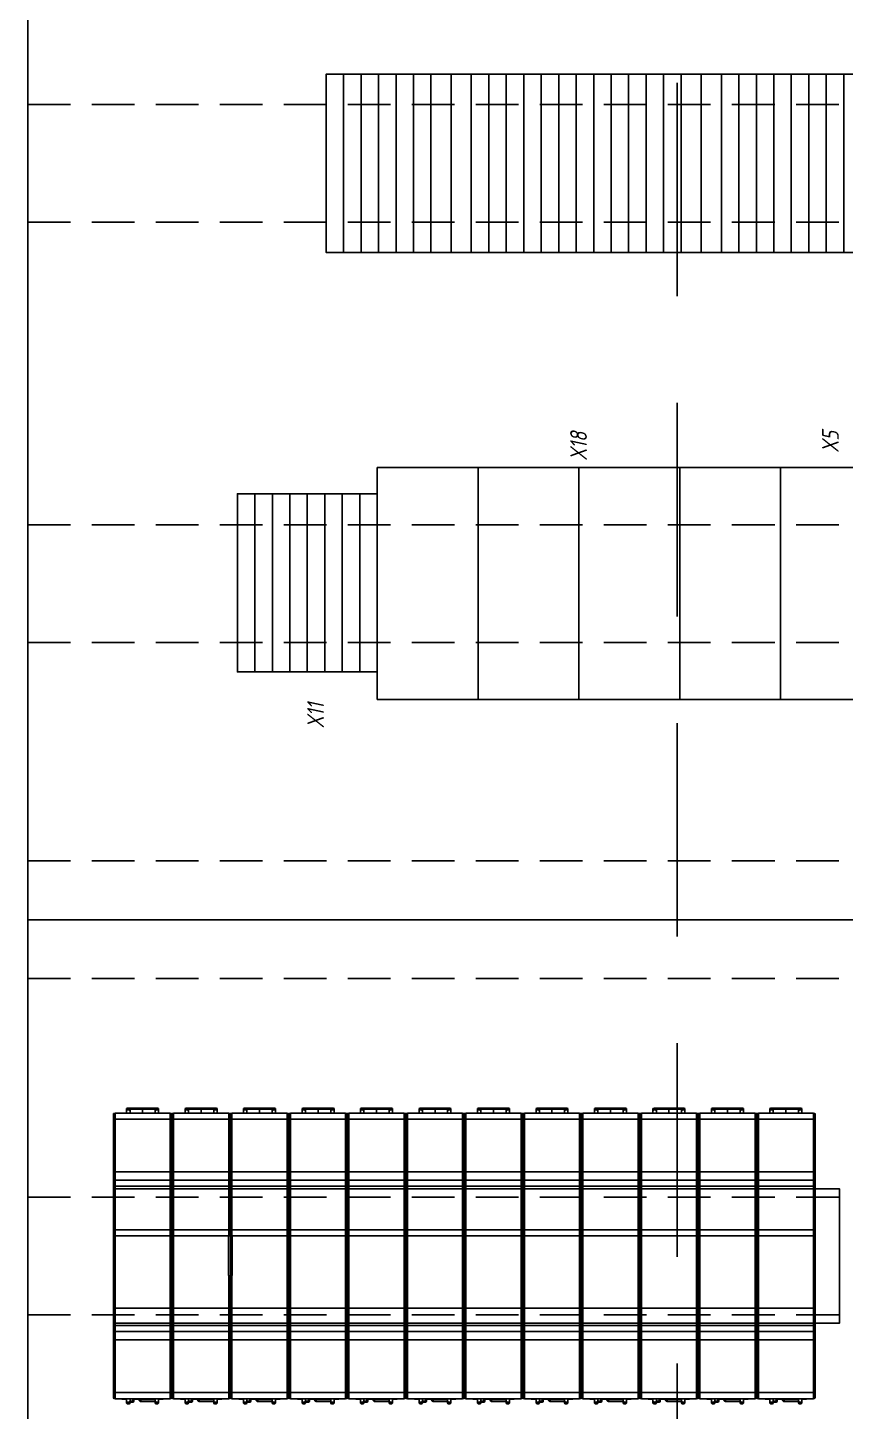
# Model space of a CAD drawing. Header units: millimetres. Extents: x -2573 to 1068, y -1220 to 2800.
# Drawn here: x 106.2 to 349.5, y 2143.8 to 2555.4 of the extents above; entities that cross this region are included whole.
import ezdxf

# ---------------------------------------------------------------- set-up
doc = ezdxf.new("R2010")
doc.units = ezdxf.units.MM
doc.linetypes.add('DASHED', pattern=[19.05, 12.7, -6.35])
doc.layers.add('noprint', color=2, linetype='Continuous', true_color=0xffff00, plot=False)
doc.styles.add('textstyle122', font='', dxfattribs={"width": 0.8})
doc.styles.add('textstyle130', font='', dxfattribs={"width": 0.8})
doc.styles.add('textstyle135', font='', dxfattribs={"width": 0.8})
doc.styles.get('textstyle122').set_extended_font_data('ISOCPEUR', italic=True)
doc.styles.get('textstyle130').set_extended_font_data('ISOCPEUR', italic=True)
doc.styles.get('textstyle135').set_extended_font_data('ISOCPEUR', italic=True)

# ---------------------------------------------------------------- blocks, each defined once
blk = doc.blocks.new('реле')
at = {"color": 7, "linetype": 'Continuous'}
for p, q in [((-8.7, 1.56), (-8.7, -34.03)), ((-8.5, 1.76), (-8.21, 1.76)), ((-8.21, -34.9), (-8.21, 1.86)), ((8.21, 1.86), (-8.21, 1.86)), ((-4.45, 3.36), (-4.75, 3.19)), ((-4.75, 1.86), (-4.75, 3.19)), ((-4.45, 2.86), (-4.75, 2.62)), ((-4.45, 2.86), (-4.45, 3.36)), ((4.45, 3.36), (-4.45, 3.36)), ((-4.45, 2.86), (-4.05, 2.86)), ((-3.75, 1.86), (-3.75, 3.06)), ((0, 1.86), (0, 3.36)), ((3.75, 1.86), (3.75, 3.36)), ((4.05, 2.86), (4.75, 2.86)), ((4.75, 3.19), (4.45, 3.36)), ((4.75, 1.86), (4.75, 3.19)), ((8.21, -34.9), (8.21, 1.86)), ((8.5, 1.76), (8.21, 1.76)), ((8.7, -82.84), (8.7, 1.56)), ((-8.5, -15.64), (-8.21, -15.64)), ((8.21, -15.64), (-8.21, -15.64)), ((8.5, -15.64), (8.21, -15.64)), ((-8.5, -18.24), (-8.21, -18.24)), ((8.21, -18.14), (-8.21, -18.14)), ((8.5, -18.24), (8.21, -18.24)), ((-8.7, -47.25), (-8.7, -34.03)), ((-8.2, -46.37), (-8.2, -34.91)), ((8.2, -34.91), (8.2, -46.37)), ((-8.7, -47.25), (-8.7, -82.84)), ((-8.21, -83.14), (-8.21, -46.38)), ((8.21, -83.14), (8.21, -46.38)), ((-8.5, -56.04), (-8.21, -56.04)), ((8.21, -56.14), (-8.21, -56.14)), ((8.5, -56.04), (8.21, -56.04)), ((-8.5, -63.04), (-8.21, -63.04)), ((-8.5, -65.64), (-8.21, -65.64)), ((8.21, -63.14), (-8.21, -63.14)), ((8.21, -65.64), (-8.21, -65.64)), ((8.5, -63.04), (8.21, -63.04)), ((8.5, -65.64), (8.21, -65.64)), ((-8.5, -83.04), (-8.21, -83.04)), ((8.21, -83.14), (-8.21, -83.14)), ((-6.15, -83.24), (-6.15, -83.14)), ((-6.15, -83.24), (-4.75, -83.24)), ((-4.75, -84.47), (-4.75, -83.14)), ((-4.45, -84.14), (-4.75, -83.89)), ((-4.45, -84.64), (-4.75, -84.47)), ((-4.05, -84.14), (-4.45, -84.14)), ((-4.45, -84.64), (-4.45, -84.14)), ((-4.05, -84.64), (-4.45, -84.64)), ((-3.75, -84.34), (-3.75, -83.14)), ((-2.88, -84.12), (-3.75, -84.13)), ((-2.58, -83.14), (-2.58, -83.82)), ((-1.04, -83.24), (-2.58, -83.24)), ((-1.04, -83.14), (-1.04, -83.45)), ((-0.37, -83.95), (3.75, -84.02)), ((3.75, -83.14), (3.75, -84.34)), ((4.45, -84.14), (4.05, -84.14)), ((4.45, -84.64), (4.05, -84.64)), ((4.45, -84.14), (4.75, -83.89)), ((4.45, -84.64), (4.45, -84.14)), ((4.45, -84.64), (4.75, -84.47)), ((4.75, -84.47), (4.75, -83.14)), ((6.15, -83.24), (4.75, -83.24)), ((6.15, -83.24), (6.15, -83.14)), ((8.5, -83.04), (8.21, -83.04))]:
    blk.add_line(p, q, dxfattribs=at)
at = {"color": 9, "linetype": 'Continuous', "true_color": 0xc0c0c0}
for p, q in [((-8.5, 1.76), (-8.5, -34.18)), ((8.21, 0), (-8.21, 0)), ((-4.05, 2.86), (-4.05, 3.36)), ((3.75, 3.06), (-3.75, 3.06)), ((4.05, 3.36), (4.05, 2.86)), ((8.5, -34.18), (8.5, 1.76)), ((-8.5, -0.01), (-8.21, -0.01)), ((8.5, -0.01), (8.21, -0.01)), ((-8.5, -19.94), (-8.21, -19.94)), ((8.21, -19.93), (-8.21, -19.93)), ((8.5, -19.94), (8.21, -19.94)), ((-8.5, -32.91), (-8.21, -32.91)), ((8.21, -32.9), (-8.21, -32.9)), ((8.5, -32.91), (8.21, -32.91)), ((-8.25, -34.76), (-8.21, -34.76)), ((8.21, -34.67), (-8.21, -34.67)), ((8.25, -34.76), (8.21, -34.76)), ((-8.5, -41.6), (-8.5, -39.68)), ((-8.5, -47.09), (-8.5, -83.04)), ((-8.5, -48.37), (-8.21, -48.37)), ((-8.25, -46.52), (-8.21, -46.52)), ((8.25, -46.52), (8.21, -46.52)), ((8.5, -48.37), (8.21, -48.37)), ((8.5, -83.04), (8.5, -47.09)), ((-8.5, -61.34), (-8.21, -61.34)), ((8.21, -61.35), (-8.21, -61.35)), ((8.5, -61.34), (8.21, -61.34)), ((-8.5, -81.27), (-8.21, -81.27)), ((8.21, -81.28), (-8.21, -81.28)), ((8.5, -81.27), (8.21, -81.27)), ((-5.85, -83.24), (-5.85, -83.14)), ((-4.05, -84.64), (-4.05, -84.14)), ((-2.88, -83.82), (-3.75, -83.83)), ((-2.88, -83.14), (-2.88, -83.82)), ((-2.88, -83.82), (-2.58, -83.82)), ((-2.88, -84.12), (-2.88, -83.82)), ((-2.2, -83.24), (-2.2, -83.14)), ((-0.8, -83.45), (-1.04, -83.45)), ((-0.8, -83.14), (-0.8, -83.45)), ((-0.8, -83.45), (3.75, -83.52)), ((4.05, -84.14), (4.05, -84.64)), ((5.85, -83.24), (5.85, -83.14))]:
    blk.add_line(p, q, dxfattribs=at)
at = {"color": 7, "linetype": 'Continuous'}
for points in [[(-8.67, -39.19), (-8.64, -39.25), (-8.58, -39.4), (-8.53, -39.56), (-8.49, -39.71), (-8.46, -39.87), (-8.44, -40.02), (-8.42, -40.18), (-8.41, -40.33), (-8.4, -40.49), (-8.4, -40.64)], [(-8.4, -40.64), (-8.4, -40.78), (-8.41, -40.94), (-8.42, -41.1), (-8.44, -41.26), (-8.46, -41.41), (-8.49, -41.57), (-8.53, -41.72), (-8.58, -41.87), (-8.64, -42.03), (-8.67, -42.09)], [(-1.04, -83.45), (-1.04, -83.47), (-1.04, -83.52), (-1.02, -83.57), (-1, -83.62), (-0.98, -83.67), (-0.94, -83.72), (-0.9, -83.76), (-0.85, -83.8), (-0.8, -83.84), (-0.74, -83.87), (-0.68, -83.9), (-0.61, -83.92), (-0.54, -83.94), (-0.47, -83.95), (-0.39, -83.95), (-0.37, -83.95)]]:
    blk.add_lwpolyline(points, dxfattribs=at)
for centre, radius, start, end in [((-8.5, 1.56), 0.2, 90, 180), ((-8.5, 1.56), 0.2, 98.0214, 100.1321), ((-4.05, 3.06), 0.3, 0, 90), ((8.5, 1.56), 0.2, 0, 90), ((-8.5, -18.44), 0.2, 90, 180), ((8.5, -18.44), 0.2, 0, 90), ((-8.5, -55.84), 0.2, 180, 270), ((8.5, -55.84), 0.2, 270, 0), ((-8.5, -62.84), 0.2, 180, 270), ((8.5, -62.84), 0.2, 270, 0), ((-8.5, -82.84), 0.2, 180, 270), ((-4.05, -84.34), 0.3, 270, 0), ((-2.88, -83.82), 0.3, 270.5773, 0.0001), ((4.05, -84.34), 0.3, 180, 270), ((8.5, -82.84), 0.2, 270, 0)]:
    blk.add_arc(centre, radius, start, end, dxfattribs=at)
at = {"color": 9, "linetype": 'Continuous', "true_color": 0xc0c0c0}
for centre, start, end in [((-11.97, -40.58), 25.1846, 25.5893), ((-11.97, -40.7), 334.4106, 334.8154)]:
    blk.add_arc(centre, 3.63, start, end, dxfattribs=at)
at = {"color": 7, "linetype": 'Continuous'}
for centre, major_axis, start_param, end_param in [((-4.05, 2.44), (0, 0.424), 4.712389, 6.283185), ((4.05, 2.44), (0, -0.424), 3.141593, 4.712389), ((-4.05, -83.72), (0, 0.424), 3.141593, 4.712389), ((4.05, -83.72), (0, -0.424), 4.712389, 6.283185)]:
    blk.add_ellipse(centre, major_axis=major_axis, ratio=0.707107, start_param=start_param, end_param=end_param, dxfattribs=at)
at = {"color": 9, "linetype": 'Continuous', "true_color": 0xc0c0c0}
for points, knots in [([(-8.7, -0.02), (-8.7, -0.02), (-8.7, -0.02), (-8.7, -0.02), (-8.69, -0.02), (-8.68, -0.01), (-8.66, -0.01), (-8.64, -0.01), (-8.61, -0.01), (-8.58, -0.01), (-8.54, -0.01), (-8.51, -0.01), (-8.5, -0.01)], [0, 0, 0, 0, 0.008294, 0.024077, 0.048626, 0.082035, 0.174467, 0.298258, 0.448803, 0.620399, 0.806492, 1, 1, 1, 1]), ([(8.7, -0.02), (8.7, -0.02), (8.7, -0.02), (8.7, -0.02), (8.69, -0.02), (8.68, -0.01), (8.66, -0.01), (8.64, -0.01), (8.61, -0.01), (8.58, -0.01), (8.54, -0.01), (8.51, -0.01), (8.5, -0.01)], [0, 0, 0, 0, 0.008294, 0.024077, 0.048626, 0.082035, 0.174467, 0.298258, 0.448803, 0.620399, 0.806492, 1, 1, 1, 1]), ([(-8.7, -19.96), (-8.7, -19.96), (-8.7, -19.96), (-8.7, -19.96), (-8.69, -19.96), (-8.68, -19.95), (-8.66, -19.95), (-8.64, -19.95), (-8.61, -19.95), (-8.56, -19.94), (-8.53, -19.94), (-8.5, -19.94)], [0, 0, 0, 0, 0.011049, 0.028326, 0.053708, 0.087568, 0.180168, 0.303483, 0.4531, 0.623445, 1, 1, 1, 1]), ([(8.7, -19.96), (8.7, -19.96), (8.7, -19.96), (8.7, -19.96), (8.69, -19.96), (8.68, -19.95), (8.66, -19.95), (8.64, -19.95), (8.61, -19.95), (8.56, -19.94), (8.53, -19.94), (8.5, -19.94)], [0, 0, 0, 0, 0.011049, 0.028325, 0.053709, 0.087567, 0.180169, 0.303485, 0.4531, 0.623446, 1, 1, 1, 1]), ([(-8.7, -32.92), (-8.7, -32.92), (-8.7, -32.91), (-8.7, -32.91), (-8.69, -32.91), (-8.68, -32.91), (-8.68, -32.91), (-8.67, -32.91), (-8.65, -32.91), (-8.64, -32.91), (-8.61, -32.91), (-8.58, -32.91), (-8.54, -32.91), (-8.51, -32.91), (-8.5, -32.91)], [0, 0, 0, 0, 0.006112, 0.020951, 0.045011, 0.078174, 0.120154, 0.170571, 0.228947, 0.294727, 0.44592, 0.618366, 0.805443, 1, 1, 1, 1]), ([(8.7, -32.92), (8.7, -32.92), (8.7, -32.91), (8.7, -32.91), (8.69, -32.91), (8.68, -32.91), (8.68, -32.91), (8.67, -32.91), (8.65, -32.91), (8.64, -32.91), (8.61, -32.91), (8.58, -32.91), (8.54, -32.91), (8.51, -32.91), (8.5, -32.91)], [0, 0, 0, 0, 0.006113, 0.020951, 0.045012, 0.078173, 0.120154, 0.170572, 0.228946, 0.294729, 0.44592, 0.618367, 0.805444, 1, 1, 1, 1]), ([(-8.69, -39.03), (-8.66, -39.09), (-8.61, -39.21), (-8.55, -39.39), (-8.49, -39.58), (-8.45, -39.78), (-8.42, -39.98), (-8.39, -40.27), (-8.39, -40.49), (-8.39, -40.64)], [0, 0, 0, 0, 0.113595, 0.22929, 0.348496, 0.47193, 0.599594, 0.730886, 1, 1, 1, 1]), ([(-8.39, -40.64), (-8.39, -40.79), (-8.39, -41.01), (-8.42, -41.3), (-8.45, -41.5), (-8.49, -41.7), (-8.55, -41.89), (-8.61, -42.07), (-8.66, -42.19), (-8.69, -42.24)], [0, 0, 0, 0, 0.269114, 0.400406, 0.52807, 0.651504, 0.77071, 0.886405, 1, 1, 1, 1]), ([(-8.7, -48.36), (-8.7, -48.36), (-8.7, -48.36), (-8.7, -48.36), (-8.69, -48.37), (-8.68, -48.37), (-8.68, -48.37), (-8.67, -48.37), (-8.65, -48.37), (-8.64, -48.37), (-8.61, -48.37), (-8.58, -48.37), (-8.54, -48.37), (-8.51, -48.37), (-8.5, -48.37)], [0, 0, 0, 0, 0.006112, 0.020951, 0.045011, 0.078174, 0.120154, 0.170571, 0.228947, 0.294727, 0.44592, 0.618366, 0.805443, 1, 1, 1, 1]), ([(8.7, -48.36), (8.7, -48.36), (8.7, -48.36), (8.7, -48.36), (8.69, -48.37), (8.68, -48.37), (8.68, -48.37), (8.67, -48.37), (8.65, -48.37), (8.64, -48.37), (8.61, -48.37), (8.58, -48.37), (8.54, -48.37), (8.51, -48.37), (8.5, -48.37)], [0, 0, 0, 0, 0.006112, 0.020951, 0.045012, 0.078174, 0.120154, 0.170571, 0.228948, 0.294727, 0.44592, 0.618366, 0.805443, 1, 1, 1, 1]), ([(-8.7, -61.32), (-8.7, -61.32), (-8.7, -61.32), (-8.7, -61.32), (-8.69, -61.32), (-8.68, -61.33), (-8.66, -61.33), (-8.64, -61.33), (-8.61, -61.33), (-8.56, -61.34), (-8.53, -61.34), (-8.5, -61.34)], [0, 0, 0, 0, 0.011071, 0.028361, 0.053751, 0.087615, 0.180217, 0.303528, 0.453137, 0.623472, 1, 1, 1, 1]), ([(8.7, -61.32), (8.7, -61.32), (8.7, -61.32), (8.7, -61.32), (8.69, -61.32), (8.68, -61.33), (8.66, -61.33), (8.64, -61.33), (8.61, -61.33), (8.56, -61.34), (8.53, -61.34), (8.5, -61.34)], [0, 0, 0, 0, 0.011071, 0.028361, 0.053751, 0.087615, 0.180217, 0.303529, 0.453137, 0.623472, 1, 1, 1, 1]), ([(-8.7, -81.26), (-8.7, -81.26), (-8.7, -81.26), (-8.7, -81.26), (-8.69, -81.26), (-8.68, -81.26), (-8.66, -81.27), (-8.64, -81.27), (-8.61, -81.27), (-8.58, -81.27), (-8.54, -81.27), (-8.51, -81.27), (-8.5, -81.27)], [0, 0, 0, 0, 0.008294, 0.024077, 0.048626, 0.082035, 0.174467, 0.298258, 0.448803, 0.620399, 0.806492, 1, 1, 1, 1]), ([(8.7, -81.26), (8.7, -81.26), (8.7, -81.26), (8.7, -81.26), (8.69, -81.26), (8.68, -81.26), (8.66, -81.27), (8.64, -81.27), (8.61, -81.27), (8.58, -81.27), (8.54, -81.27), (8.51, -81.27), (8.5, -81.27)], [0, 0, 0, 0, 0.008294, 0.024077, 0.048626, 0.082035, 0.174467, 0.298258, 0.448803, 0.620399, 0.806493, 1, 1, 1, 1]), ([(-0.8, -83.45), (-0.8, -83.48), (-0.79, -83.56), (-0.76, -83.66), (-0.71, -83.75), (-0.66, -83.83), (-0.59, -83.88), (-0.52, -83.92), (-0.45, -83.95), (-0.4, -83.95), (-0.37, -83.95)], [0, 0, 0, 0, 0.154622, 0.302409, 0.439693, 0.566093, 0.683071, 0.7928, 0.897644, 1, 1, 1, 1])]:
    blk.add_open_spline(points, degree=3, knots=knots, dxfattribs=at)
at = {"color": 7, "linetype": 'Continuous'}
for points, knots in [([(-8.7, -15.65), (-8.7, -15.65), (-8.7, -15.65), (-8.7, -15.65), (-8.69, -15.65), (-8.68, -15.65), (-8.68, -15.65), (-8.67, -15.65), (-8.65, -15.65), (-8.64, -15.64), (-8.61, -15.64), (-8.58, -15.64), (-8.54, -15.64), (-8.51, -15.64), (-8.5, -15.64)], [0, 0, 0, 0, 0.005895, 0.020644, 0.044651, 0.077778, 0.119734, 0.170138, 0.228512, 0.294299, 0.445542, 0.618083, 0.805291, 1, 1, 1, 1]), ([(8.7, -15.65), (8.7, -15.65), (8.7, -15.65), (8.7, -15.65), (8.69, -15.65), (8.68, -15.65), (8.68, -15.65), (8.67, -15.65), (8.65, -15.65), (8.64, -15.64), (8.61, -15.64), (8.58, -15.64), (8.54, -15.64), (8.51, -15.64), (8.5, -15.64)], [0, 0, 0, 0, 0.005889, 0.020641, 0.044648, 0.077774, 0.119731, 0.170135, 0.228509, 0.294297, 0.44554, 0.618082, 0.805291, 1, 1, 1, 1]), ([(-8.5, -34.18), (-8.51, -34.17), (-8.52, -34.13), (-8.54, -34.08), (-8.56, -34.04), (-8.57, -34.02), (-8.59, -33.99), (-8.6, -33.96), (-8.61, -33.94), (-8.62, -33.93), (-8.63, -33.92), (-8.64, -33.91), (-8.65, -33.9), (-8.66, -33.89), (-8.66, -33.89), (-8.67, -33.9), (-8.68, -33.91), (-8.69, -33.93), (-8.7, -33.97), (-8.7, -34.01), (-8.7, -34.03)], [0, 0, 0, 0, 0.12543, 0.250803, 0.31323, 0.375277, 0.4367, 0.497111, 0.555848, 0.584244, 0.611678, 0.637778, 0.662035, 0.684082, 0.694716, 0.705833, 0.732341, 0.765588, 0.841215, 1, 1, 1, 1]), ([(-8.25, -34.76), (-8.27, -34.72), (-8.3, -34.64), (-8.39, -34.45), (-8.46, -34.3), (-8.5, -34.18)], [0, 0, 0, 0, 0.192809, 0.427431, 1, 1, 1, 1]), ([(-8.21, -34.9), (-8.21, -34.89), (-8.22, -34.84), (-8.24, -34.79), (-8.25, -34.76)], [0, 0, 0, 0, 0.255977, 1, 1, 1, 1]), ([(-8.21, -34.79), (-8.21, -34.8), (-8.2, -34.84), (-8.2, -34.88), (-8.2, -34.91)], [0, 0, 0, 0, 0.243379, 1, 1, 1, 1]), ([(8.2, -34.91), (8.2, -34.9), (8.2, -34.86), (8.2, -34.82), (8.21, -34.79)], [0, 0, 0, 0, 0.257159, 1, 1, 1, 1]), ([(8.25, -34.76), (8.25, -34.77), (8.23, -34.81), (8.22, -34.86), (8.21, -34.9)], [0, 0, 0, 0, 0.245337, 1, 1, 1, 1]), ([(8.5, -34.18), (8.46, -34.3), (8.39, -34.45), (8.3, -34.64), (8.27, -34.72), (8.25, -34.76)], [0, 0, 0, 0, 0.572569, 0.807191, 1, 1, 1, 1]), ([(8.7, -34.03), (8.7, -34.01), (8.7, -33.97), (8.69, -33.93), (8.68, -33.91), (8.67, -33.9), (8.66, -33.89), (8.66, -33.89), (8.65, -33.9), (8.64, -33.91), (8.63, -33.92), (8.62, -33.93), (8.61, -33.94), (8.6, -33.96), (8.59, -33.99), (8.57, -34.02), (8.56, -34.04), (8.54, -34.08), (8.52, -34.13), (8.51, -34.17), (8.5, -34.18)], [0, 0, 0, 0, 0.158787, 0.234419, 0.267664, 0.294174, 0.305289, 0.315921, 0.337967, 0.362224, 0.388323, 0.415756, 0.444153, 0.502889, 0.5633, 0.624723, 0.68677, 0.749197, 0.87457, 1, 1, 1, 1]), ([(-8.67, -39.19), (-8.68, -39.17), (-8.7, -39.12), (-8.7, -39.07), (-8.7, -39.04)], [0, 0, 0, 0, 0.495069, 1, 1, 1, 1]), ([(-8.67, -42.09), (-8.68, -42.11), (-8.7, -42.16), (-8.7, -42.21), (-8.7, -42.24)], [0, 0, 0, 0, 0.49507, 1, 1, 1, 1]), ([(-8.7, -47.25), (-8.7, -47.27), (-8.7, -47.31), (-8.69, -47.35), (-8.68, -47.37), (-8.67, -47.38), (-8.66, -47.38), (-8.66, -47.38), (-8.65, -47.38), (-8.64, -47.37), (-8.63, -47.36), (-8.62, -47.35), (-8.61, -47.34), (-8.6, -47.32), (-8.59, -47.29), (-8.57, -47.26), (-8.56, -47.24), (-8.54, -47.2), (-8.52, -47.15), (-8.51, -47.11), (-8.5, -47.09)], [0, 0, 0, 0, 0.158789, 0.234419, 0.26766, 0.294164, 0.305277, 0.315911, 0.337951, 0.362207, 0.388306, 0.41574, 0.444136, 0.502874, 0.563286, 0.624711, 0.68676, 0.749189, 0.874566, 1, 1, 1, 1]), ([(-8.5, -47.09), (-8.46, -46.98), (-8.39, -46.83), (-8.3, -46.64), (-8.27, -46.56), (-8.25, -46.52)], [0, 0, 0, 0, 0.572569, 0.807191, 1, 1, 1, 1]), ([(-8.25, -46.52), (-8.25, -46.51), (-8.23, -46.46), (-8.22, -46.42), (-8.21, -46.38)], [0, 0, 0, 0, 0.245337, 1, 1, 1, 1]), ([(-8.2, -46.37), (-8.2, -46.38), (-8.2, -46.42), (-8.2, -46.46), (-8.21, -46.49)], [0, 0, 0, 0, 0.257159, 1, 1, 1, 1]), ([(8.21, -46.49), (8.21, -46.48), (8.2, -46.44), (8.2, -46.4), (8.2, -46.37)], [0, 0, 0, 0, 0.243379, 1, 1, 1, 1]), ([(8.21, -46.38), (8.21, -46.39), (8.22, -46.44), (8.24, -46.49), (8.25, -46.52)], [0, 0, 0, 0, 0.255977, 1, 1, 1, 1]), ([(8.25, -46.52), (8.27, -46.56), (8.3, -46.64), (8.39, -46.83), (8.46, -46.98), (8.5, -47.09)], [0, 0, 0, 0, 0.192809, 0.427431, 1, 1, 1, 1]), ([(8.5, -47.09), (8.51, -47.11), (8.52, -47.15), (8.54, -47.2), (8.56, -47.24), (8.57, -47.26), (8.59, -47.29), (8.6, -47.32), (8.61, -47.34), (8.62, -47.35), (8.63, -47.36), (8.64, -47.37), (8.65, -47.38), (8.66, -47.38), (8.66, -47.38), (8.67, -47.38), (8.68, -47.37), (8.69, -47.35), (8.7, -47.31), (8.7, -47.27), (8.7, -47.25)], [0, 0, 0, 0, 0.125429, 0.250801, 0.313227, 0.375275, 0.436697, 0.497107, 0.555844, 0.58424, 0.611673, 0.637773, 0.662031, 0.68408, 0.694713, 0.70583, 0.73234, 0.765588, 0.841216, 1, 1, 1, 1]), ([(-8.7, -65.63), (-8.7, -65.63), (-8.7, -65.63), (-8.7, -65.63), (-8.69, -65.63), (-8.68, -65.63), (-8.68, -65.63), (-8.67, -65.63), (-8.65, -65.63), (-8.64, -65.63), (-8.61, -65.63), (-8.58, -65.64), (-8.54, -65.64), (-8.51, -65.64), (-8.5, -65.64)], [0, 0, 0, 0, 0.005889, 0.020641, 0.044648, 0.077774, 0.119731, 0.170135, 0.228509, 0.294297, 0.44554, 0.618082, 0.805291, 1, 1, 1, 1]), ([(8.7, -65.63), (8.7, -65.63), (8.7, -65.63), (8.7, -65.63), (8.69, -65.63), (8.68, -65.63), (8.68, -65.63), (8.67, -65.63), (8.65, -65.63), (8.64, -65.63), (8.61, -65.63), (8.58, -65.64), (8.54, -65.64), (8.51, -65.64), (8.5, -65.64)], [0, 0, 0, 0, 0.005895, 0.020644, 0.044651, 0.077778, 0.119734, 0.170138, 0.228512, 0.294299, 0.445542, 0.618083, 0.805291, 1, 1, 1, 1])]:
    blk.add_open_spline(points, degree=3, knots=knots, dxfattribs=at)

msp = doc.modelspace()

# ---------------------------------------------------------------- linework, layer by layer
at = {"color": 0, "linetype": 'DASHED'}
for p, q in [((106.25, 2532.5), (856.25, 2532.5)), ((106.25, 2497.5), (856.25, 2497.5)), ((106.25, 2407.5), (856.25, 2407.5)), ((106.25, 2372.5), (856.25, 2372.5)), ((106.25, 2307.5), (856.25, 2307.5)), ((106.25, 2272.5), (856.25, 2272.5)), ((106.25, 2207.5), (856.25, 2207.5)), ((106.25, 2172.5), (856.25, 2172.5))]:
    msp.add_line(p, q, dxfattribs=at)
at = {"color": 0}
for points in [[(200.25, 2488.5), (195.05, 2488.5), (195.05, 2541.5), (200.25, 2541.5)], [(205.45, 2488.5), (200.25, 2488.5), (200.25, 2541.5), (205.45, 2541.5)], [(210.65, 2488.5), (205.45, 2488.5), (205.45, 2541.5), (210.65, 2541.5)], [(215.85, 2488.5), (210.65, 2488.5), (210.65, 2541.5), (215.85, 2541.5)], [(221.05, 2488.5), (215.85, 2488.5), (215.85, 2541.5), (221.05, 2541.5)], [(226.25, 2488.5), (221.05, 2488.5), (221.05, 2541.5), (226.25, 2541.5)], [(232.25, 2541.5), (232.25, 2488.5), (226.25, 2488.5), (226.25, 2541.5)], [(238.25, 2541.5), (238.25, 2488.5), (232.25, 2488.5), (232.25, 2541.5)], [(243.45, 2488.5), (238.25, 2488.5), (238.25, 2541.5), (243.45, 2541.5)], [(248.65, 2488.5), (243.45, 2488.5), (243.45, 2541.5), (248.65, 2541.5)], [(253.85, 2488.5), (248.65, 2488.5), (248.65, 2541.5), (253.85, 2541.5)], [(259.05, 2488.5), (253.85, 2488.5), (253.85, 2541.5), (259.05, 2541.5)], [(264.25, 2488.5), (259.05, 2488.5), (259.05, 2541.5), (264.25, 2541.5)], [(269.45, 2488.5), (264.25, 2488.5), (264.25, 2541.5), (269.45, 2541.5)], [(274.65, 2488.5), (269.45, 2488.5), (269.45, 2541.5), (274.65, 2541.5)], [(279.85, 2488.5), (274.65, 2488.5), (274.65, 2541.5), (279.85, 2541.5)], [(285.05, 2488.5), (279.85, 2488.5), (279.85, 2541.5), (285.05, 2541.5)], [(290.25, 2488.5), (285.05, 2488.5), (285.05, 2541.5), (290.25, 2541.5)], [(295.45, 2488.5), (290.25, 2488.5), (290.25, 2541.5), (295.45, 2541.5)], [(300.65, 2488.5), (295.45, 2488.5), (295.45, 2541.5), (300.65, 2541.5)], [(306.65, 2541.5), (306.65, 2488.5), (300.65, 2488.5), (300.65, 2541.5)], [(312.65, 2541.5), (312.65, 2488.5), (306.65, 2488.5), (306.65, 2541.5)], [(317.85, 2488.5), (312.65, 2488.5), (312.65, 2541.5), (317.85, 2541.5)], [(323.05, 2488.5), (317.85, 2488.5), (317.85, 2541.5), (323.05, 2541.5)], [(328.25, 2488.5), (323.05, 2488.5), (323.05, 2541.5), (328.25, 2541.5)], [(333.45, 2488.5), (328.25, 2488.5), (328.25, 2541.5), (333.45, 2541.5)], [(338.65, 2488.5), (333.45, 2488.5), (333.45, 2541.5), (338.65, 2541.5)], [(343.85, 2488.5), (338.65, 2488.5), (338.65, 2541.5), (343.85, 2541.5)], [(349.05, 2488.5), (343.85, 2488.5), (343.85, 2541.5), (349.05, 2541.5)], [(354.25, 2488.5), (349.05, 2488.5), (349.05, 2541.5), (354.25, 2541.5)], [(173.85, 2363.7), (168.65, 2363.7), (168.65, 2416.7), (173.85, 2416.7)], [(179.05, 2363.7), (173.85, 2363.7), (173.85, 2416.7), (179.05, 2416.7)], [(184.25, 2363.7), (179.05, 2363.7), (179.05, 2416.7), (184.25, 2416.7)], [(189.45, 2363.7), (184.25, 2363.7), (184.25, 2416.7), (189.45, 2416.7)], [(194.65, 2363.7), (189.45, 2363.7), (189.45, 2416.7), (194.65, 2416.7)], [(199.85, 2363.7), (194.65, 2363.7), (194.65, 2416.7), (199.85, 2416.7)], [(205.05, 2363.7), (199.85, 2363.7), (199.85, 2416.7), (205.05, 2416.7)], [(210.25, 2363.7), (205.05, 2363.7), (205.05, 2416.7), (210.25, 2416.7)]]:
    msp.add_lwpolyline(points, close=True, dxfattribs=at)
at = {"flags": 128}
for points in [[(210.25, 2355.5), (210.25, 2424.5), (240.25, 2424.5), (240.25, 2355.5)], [(240.25, 2355.5), (240.25, 2424.5), (270.25, 2424.5), (270.25, 2355.5)], [(270.25, 2355.5), (270.25, 2424.5), (300.25, 2424.5), (300.25, 2355.5)], [(300.25, 2355.5), (300.25, 2424.5), (330.25, 2424.5), (330.25, 2355.5)], [(330.25, 2355.5), (330.25, 2424.5), (360.25, 2424.5), (360.25, 2355.5)]]:
    msp.add_lwpolyline(points, close=True, dxfattribs=at)
at = {"layer": 'noprint', "linetype": 'DASHED', "ltscale": 5}
msp.add_xline((299.5, -1041.11), (0, 1), dxfattribs=at)
at = {"layer": 'noprint'}
for points in [[(106.25, 2740), (856.25, 2740), (856.25, 2290), (106.25, 2290)], [(106.25, 1840), (106.25, 2290), (856.25, 2290), (856.25, 1840)], [(131.75, 2170), (131.75, 2210), (347.75, 2210), (347.75, 2170)]]:
    msp.add_lwpolyline(points, close=True, dxfattribs=at)

# ---------------------------------------------------------------- block references
for p in [(140.45, 2230.64), (157.85, 2230.64), (175.25, 2230.64), (192.65, 2230.64), (210.05, 2230.64), (227.45, 2230.64), (244.85, 2230.64), (262.25, 2230.64), (279.65, 2230.64), (297.05, 2230.64), (314.45, 2230.64), (331.85, 2230.64)]:
    msp.add_blockref('реле', p)

# ---------------------------------------------------------------- texts
at = {"color": 1, "lineweight": 40, "true_color": 0xff0000, "width": 0.8}
for s, style, p in [('X18', 'textstyle135', (272.65, 2426.53)), ('X5', 'textstyle122', (347.59, 2428.89)), ('X11', 'textstyle130', (194.41, 2346.92))]:
    msp.add_text(s, height=5, rotation=90, dxfattribs=dict(at, style=style)).set_placement(p)

doc.saveas('drawing.dxf')
